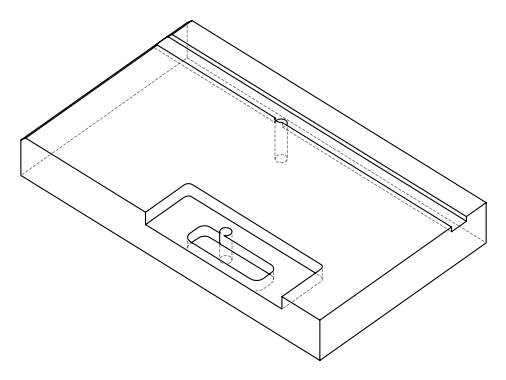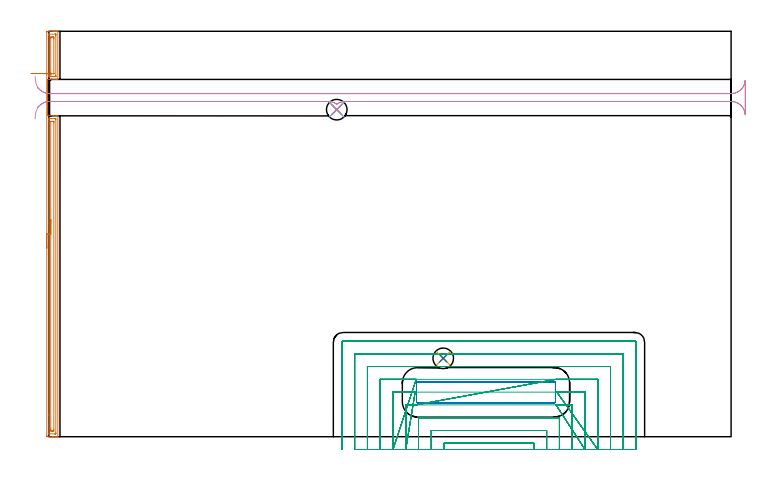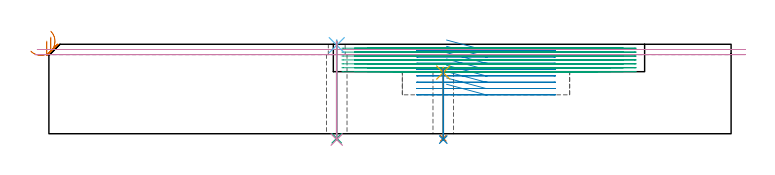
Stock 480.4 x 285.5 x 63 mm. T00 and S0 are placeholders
(PLAN: 10 operations, 8 tool changes, 68.5 min)
(1 AREA_MILL | FG_CHAMFER_SURFACE | UGT0205_001 | 6.87 min | 8685 mm3)
(2 MILL_RECTANGULAR_POCKET | POCKET_RECTANGULAR_STRAIGHT | UGT0201_104 | Follow Part, ap 5, ae 75% | 4.54 min | 142770 mm3)
(3 MILL_SLOT | SLOT_PARTIAL_RECTANGULAR | NXT0201_011 | Follow Part, ap 3, ae 75% | 51.86 min | 232748 mm3)
(4 MILL_RECTANGULAR_SLOT | SLOT_RECTANGULAR | UGT0201_104 | Follow Part, ap 5, ae 75% | 4.2 min | 88789 mm3)
(5 SPOT_DRILL | STEP1HOLE | NXT0321_9005460120000 | 0.03 min | 30 mm3)
(6 SPOT_DRILL_1 | STEP1HOLE_1 | NXT0321_9005460120000 | 0.03 min | 0 mm3)
(7 DRILL_THROUGH_HOLE_INTO_CENTER | STEP1HOLE | NXT0301_065 | 0.2 min | 2966 mm3)
(8 DRILL_TO_ENLARGE_THROUGH_HOLE | STEP1HOLE | NXT0301_106 | 0.2 min | 4127 mm3)
(9 DRILL_THROUGH_HOLE_INTO_CENTER_1 | STEP1HOLE_1 | NXT0301_065 | 0.27 min | 3856 mm3)
(10 DRILL_TO_ENLARGE_THROUGH_HOLE_1 | STEP1HOLE_1 | NXT0301_106 | 0.28 min | 5378 mm3)
(TOOL UGT0205_001 | Chamfer Mill 20 x 3 x 45 deg. | D20 FL50 Z2)
(TOOL UGT0201_104 | End Mill 20 mm | D20 FL22 Z2)
(TOOL NXT0201_011 | ENDMILL 12mm [2P460-1200-NA 1630] | D12 FL38 Z6)
(TOOL NXT0321_9005460120000 | NC Spot Drill, 142deg, 12mm, Carbide, Uncoated | D12 PA142 FL30 Z2)
(TOOL NXT0301_065 | Carbide Drill 9.4mm [860.1-0940-075A1-MM 2214] | D9.4 PA140 FL98 Z2)
(TOOL NXT0301_106 | Carbide Drill 14.5mm [860.1-1450-073A1-MM 2214] | D14.5 PA140 FL83 Z2)
(OP 1 AREA_MILL)
G17 G21 G94 G90
T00 M6
G54
G17 G0 G90 X-1.5 Y132.75 S1061 M3
G43 Z73. H0
Z65.2
G94 G1 Y132.788 Z64.328 F250.
Y132.902 Z63.464
Y133.091 Z62.612
Y133.353 Z61.78
Y133.687 Z60.974
Y134.09 Z60.2
Y134.559 Z59.464
Y135.09 Z58.772
Y135.679 Z58.129
Y136.322 Z57.54
Y137.014 Z57.009
Y137.75 Z56.54
Y138.524 Z56.137
Y139.33 Z55.803
Y140.162 Z55.541
Y141.014 Z55.352
Y141.878 Z55.238
Y142.75 Z55.2
X-1.499 Y284.875 Z55.201
X-1.497 Y285.27 Z55.202
X-1.492 Y285.49 Z55.205
X-1.109 Y285.5 Z55.589
X3.277 Z59.972
X3.804 Z60.501
X4.154 Z60.85
X4.682 Z61.378
X5.031 Z61.726
X5.732 Z62.431
X5.988 Z62.687
X6.146 Y285.498 Z62.838
X6.297 Y285.49 Z62.989
X6.3 Y285.322 Z63.
Y251.802
X6.297 Y251.61 Z62.989
X6.125 Y251.602 Z62.818
X5.947 Y251.6 Z62.647
X5.866 Z62.566
X5.47 Z62.164
X-1. Z55.7
Y251.077
X-0.999 Y250.998 Z55.698
X-1. Y250.908 Z55.7
Y226.773
X-0.999 Y226.705 Z55.698
X-1. Y226.621 Z55.7
Y226.615
Y226.1
X5.692 Z62.387
X5.909 Z62.602
X6.109 Y226.098 Z62.802
X6.297 Y226.09 Z62.989
X6.3 Y225.88 Z63.
Y0.178
X6.298 Y0.01 Z62.989
X6.146 Y0.002 Z62.838
X5.988 Y0. Z62.687
X5.732 Z62.431
X5.031 Z61.726
X3.804 Z60.501
X3.277 Z59.972
X2.664 Z59.359
X-1.109 Y0.001 Z55.589
X-1.327 Y0.004 Z55.37
X-1.492 Y0.01 Z55.205
X-1.497 Y0.23 Z55.202
X-1.499 Y0.625 Z55.201
X-1.5 Y1.024 Z55.2
Y142.75
X-0.086 Z56.614
X-0.085 Y223.198 Z56.615
X-0.082 Y223.939 Z56.618
X-0.079 Y224.092 Z56.621
X0.638 Y224.1 Z57.338
X4.146 Z60.846
X4.879 Y224.092 Z61.579
X4.885 Y223.347 Z61.585
Y223.198
Y2.562
X4.884 Y2.413 Z61.584
X4.879 Y2.042 Z61.579
X4.87 Y2.01 Z61.57
X4.803 Y2.006 Z61.503
X4.695 Y2.002 Z61.395
X4.559 Y2. Z61.259
X4.154 Z60.854
X0.646 Z57.346
X0.174 Z56.874
X-0.015 Y2.003 Z56.685
X-0.049 Y2.006 Z56.651
X-0.079 Y2.011 Z56.621
X-0.081 Y2.055 Z56.619
X-0.085 Y2.264 Z56.615
X-0.086 Y15.244 Z56.614
Y142.75
X1.328 Z58.028
X1.329 Y221.806 Z58.029
X1.331 Y221.938 Z58.031
X1.335 Y222.043 Z58.035
X1.339 Y222.091 Z58.039
X1.354 Y222.093 Z58.054
X1.523 Y222.098 Z58.223
X1.723 Y222.1 Z58.423
X2.6 Z59.3
X3.277 Y222.099 Z59.977
X3.374 Y222.098 Z60.074
X3.433 Y222.094 Z60.133
X3.46 Y222.091 Z60.16
X3.464 Y222.004 Z60.164
X3.47 Y221.608 Z60.17
X3.471 Y221.41 Z60.171
Y4.897
X3.467 Y4.201 Z60.167
X3.464 Y4.01 Z60.164
X3.277 Y4.007 Z59.977
X2.597 Y4. Z59.297
X2.4 Z59.1
X1.719 Y4.001 Z58.419
X1.523 Y4.006 Z58.223
X1.335 Y4.013 Z58.035
X1.332 Y4.201 Z58.032
X1.33 Y4.398 Z58.03
X1.329 Y5.095 Z58.029
X1.328 Y5.293 Z58.028
Y142.75
Y143.622 Z58.067
Y144.487 Z58.18
Y145.338 Z58.369
Y146.17 Z58.632
Y146.976 Z58.965
Y147.75 Z59.368
Y148.486 Z59.837
Y149.178 Z60.368
Y149.821 Z60.957
Y150.41 Z61.601
Y150.942 Z62.293
Y151.41 Z63.028
Y151.813 Z63.802
Y152.147 Z64.608
Y152.409 Z65.44
Y152.598 Z66.292
Y152.712 Z67.157
Y152.75 Z68.028
G0 Z73.
Y253.6
Z72.17
G1 X1.917 Z71.527
X2.448 Z70.835
X2.917 Z70.099
X3.32 Z69.325
X3.654 Z68.519
X3.916 Z67.687
X4.105 Z66.835
X4.219 Z65.97
X4.257 Z65.099
X4.219 Z64.227
X4.105 Z63.362
X3.916 Z62.511
X3.654 Z61.679
X3.32 Z60.873
X2.917 Z60.099
X2.448 Z59.363
X1.917 Z58.671
X1.328 Z58.028
X0.646 Z57.346
X0.209 Y253.601 Z56.909
X-0.004 Y253.603 Z56.696
X-0.057 Y253.607 Z56.643
X-0.078 Y253.61 Z56.622
X-0.08 Y253.626 Z56.62
X-0.082 Y253.698 Z56.618
X-0.085 Y254.335 Z56.615
X-0.086 Y254.483 Z56.614
X-0.085 Y282.938 Z56.615
X-0.084 Y283.087 Z56.616
X-0.079 Y283.458 Z56.621
X-0.07 Y283.49 Z56.63
X-0.003 Y283.494 Z56.697
X0.105 Y283.498 Z56.805
X0.241 Y283.5 Z56.941
X4.627 Z61.327
X4.815 Y283.496 Z61.515
X4.849 Y283.494 Z61.549
X4.879 Y283.489 Z61.579
X4.88 Y283.445 Z61.58
X4.884 Y283.237 Z61.584
X4.885 Y283.087 Z61.585
X4.886 Y282.342 Z61.586
Y254.483
X4.883 Y253.74 Z61.583
X4.88 Y253.633 Z61.58
X4.879 Y253.61 Z61.579
X4.858 Y253.607 Z61.558
X4.804 Y253.604 Z61.504
X4.588 Y253.601 Z61.288
X1.328 Y253.6 Z58.028
X1.429 Y255.603 Z58.129
X1.371 Y255.606 Z58.071
X1.344 Y255.609 Z58.044
X1.336 Y255.678 Z58.036
X1.331 Y256.073 Z58.031
X1.329 Y256.271 Z58.029
Y280.603
X1.334 Y281.299 Z58.034
X1.336 Y281.49 Z58.036
X1.523 Y281.493 Z58.223
X2.204 Y281.499 Z58.904
X2.4 Y281.5 Z59.1
X3.082 Y281.498 Z59.782
X3.277 Y281.494 Z59.977
X3.465 Y281.487 Z60.165
X3.468 Y281.299 Z60.168
X3.47 Y281.103 Z60.17
X3.471 Y280.405 Z60.171
Y280.207
Y255.875
X3.47 Y255.743 Z60.17
X3.467 Y255.638 Z60.167
X3.464 Y255.611 Z60.164
X3.46 Y255.608 Z60.16
X3.442 Y255.604 Z60.142
X3.277 Y255.601 Z59.977
X1.523 Z58.223
X1.429 Y255.603 Z58.129
X0.786 Y255.614 Z57.54
X0.094 Y255.626 Z57.008
X-0.642 Y255.639 Z56.54
X-1.416 Y255.653 Z56.137
X-2.222 Y255.667 Z55.803
X-3.054 Y255.682 Z55.541
X-3.905 Y255.697 Z55.352
X-4.77 Y255.712 Z55.238
X-5.641 Y255.727 Z55.2
X-6.513 Y255.742 Z55.239
X-7.378 Y255.758 Z55.353
X-8.229 Y255.773 Z55.541
X-9.061 Y255.787 Z55.804
X-9.867 Y255.801 Z56.138
X-10.64 Y255.815 Z56.541
X-11.376 Y255.828 Z57.009
X-12.068 Y255.84 Z57.54
X-12.711 Y255.851 Z58.13
G0 Z73.
M5
M2
(OP 2 MILL_RECTANGULAR_POCKET)
G17 G21 G94 G90
T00 M6
G54
G17 G0 G90 X279.996 Y23.8 S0 M3
G43 Z73. H0
Z66.
G94 G1 X307.8 Z58.55 F250.
X355.8 F500.
G3 X356.7 Y24.7 R0.9
G1 Y37.8
G3 X355.8 Y38.7 R0.9
G1 X259.8
G3 X258.9 Y37.8 R0.9
G1 Y24.7
G3 X259.8 Y23.8 R0.9
G1 X307.8
X308.8
G0 X279.996 Z61.55
G1 X307.8 Z54.1 F250.
X355.8 F500.
G3 X356.7 Y24.7 R0.9
G1 Y37.8
G3 X355.8 Y38.7 R0.9
G1 X259.8
G3 X258.9 Y37.8 R0.9
G1 Y24.7
G3 X259.8 Y23.8 R0.9
G1 X307.8
X308.8
G0 X279.996 Z57.1
G1 X307.8 Z49.65 F250.
X355.8 F500.
G3 X356.7 Y24.7 R0.9
G1 Y37.8
G3 X355.8 Y38.7 R0.9
G1 X259.8
G3 X258.9 Y37.8 R0.9
G1 Y24.7
G3 X259.8 Y23.8 R0.9
G1 X307.8
X308.8
G0 X279.996 Z52.65
G1 X307.8 Z45.2 F250.
X355.8 F500.
G3 X356.7 Y24.7 R0.9
G1 Y37.8
G3 X355.8 Y38.7 R0.9
G1 X259.8
G3 X258.9 Y37.8 R0.9
G1 Y24.7
G3 X259.8 Y23.8 R0.9
G1 X307.8
X308.8
G0 X279.996 Z48.2
G1 X307.8 Z40.75 F250.
X355.8 F500.
G3 X356.7 Y24.7 R0.9
G1 Y37.8
G3 X355.8 Y38.7 R0.9
G1 X259.8
G3 X258.9 Y37.8 R0.9
G1 Y24.7
G3 X259.8 Y23.8 R0.9
G1 X307.8
X308.8
G0 X279.996 Z43.75
G1 X307.8 Z36.3 F250.
X355.8 F500.
G3 X356.7 Y24.7 R0.9
G1 Y37.8
G3 X355.8 Y38.7 R0.9
G1 X259.8
G3 X258.9 Y37.8 R0.9
G1 Y24.7
G3 X259.8 Y23.8 R0.9
G1 X307.8
X308.8
G0 X279.996 Z39.3
G1 X307.8 Z31.85 F250.
X355.8 F500.
G3 X356.7 Y24.7 R0.9
G1 Y37.8
G3 X355.8 Y38.7 R0.9
G1 X259.8
G3 X258.9 Y37.8 R0.9
G1 Y24.7
G3 X259.8 Y23.8 R0.9
G1 X307.8
X308.8
G0 X279.996 Z34.85
G1 X307.8 Z27.4 F250.
X355.8 F500.
G3 X356.7 Y24.7 R0.9
G1 Y37.8
G3 X355.8 Y38.7 R0.9
G1 X259.8
G3 X258.9 Y37.8 R0.9
G1 Y24.7
G3 X259.8 Y23.8 R0.9
G1 X307.8
X308.8
G0 Z73.
M5
M2
(OP 3 MILL_SLOT)
G17 G21 G94 G90
T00 M6
G54
G17 G0 G90 X341.5 Y-9. S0 M3
G43 Z73. H1
Z60.243
G94 G1 Y-6. F250.
Y-4.6 F500.
X278.3
Y-6.
Y-9. F250.
X350.5
Y-6.
Y4.4 F500.
X269.3
Y-6.
Y-9. F250.
X359.5
Y-6.
Y13.4 F500.
X260.3
Y-6.
Y-9. F250.
X368.5
Y-6.
Y22.4 F500.
X251.3
Y-6.
Y-9. F250.
X377.5
Y-6.
Y31.4 F500.
X242.3
Y-6.
Y-9. F250.
X386.5
Y-6.
Y40.4 F500.
X233.3
Y-6.
Y-9. F250.
X395.5
Y-6.
Y49.4 F500.
X224.3
Y-6.
Y-9. F250.
X404.5
Y-6.
Y58.4 F500.
X215.3
Y-6.
Y-9. F250.
X413.5
Y-6.
Y66.5 F500.
G3 X412.6 Y67.4 R0.9
G1 X207.2
G3 X206.3 Y66.5 R0.9
G1 Y-6.
Y-9. F250.
G0 X341.5 Z57.486
G1 Y-6.
Y-4.6 F500.
X278.3
Y-6.
Y-9. F250.
X350.5
Y-6.
Y4.4 F500.
X269.3
Y-6.
Y-9. F250.
X359.5
Y-6.
Y13.4 F500.
X260.3
Y-6.
Y-9. F250.
X368.5
Y-6.
Y22.4 F500.
X360.128
X357.128 F250.
X377.5 Y-9. F500.
Y-6. F250.
Y31.4 F500.
X360.7
X357.7 F250.
X386.5 Y-9. F500.
Y-6. F250.
Y40.4 F500.
X359.962
X356.962 F250.
X258.472 Y22.4 F500.
X255.472 F250.
X251.3 F500.
Y-6.
Y-9. F250.
X257.9 Y31.4 F500.
X254.9 F250.
X242.3 F500.
Y-6.
Y-9. F250.
X258.64 Y40.4 F500.
X255.64 F250.
X233.3 F500.
Y-6.
Y-9. F250.
X395.5
Y-6.
Y49.4 F500.
X224.3
Y-6.
Y-9. F250.
X404.5
Y-6.
Y58.4 F500.
X215.3
Y-6.
Y-9. F250.
X413.5
Y-6.
Y66.5 F500.
G3 X412.6 Y67.4 R0.9
G1 X207.2
G3 X206.3 Y66.5 R0.9
G1 Y-6.
Y-9. F250.
G0 X341.5 Z54.729
G1 Y-6.
Y-4.6 F500.
X278.3
Y-6.
Y-9. F250.
X350.5
Y-6.
Y4.4 F500.
X269.3
Y-6.
Y-9. F250.
X359.5
Y-6.
Y13.4 F500.
X260.3
Y-6.
Y-9. F250.
X368.5
Y-6.
Y22.4 F500.
X360.128
X357.128 F250.
X377.5 Y-9. F500.
Y-6. F250.
Y31.4 F500.
X360.7
X357.7 F250.
X386.5 Y-9. F500.
Y-6. F250.
Y40.4 F500.
X359.962
X356.962 F250.
X258.472 Y22.4 F500.
X255.472 F250.
X251.3 F500.
Y-6.
Y-9. F250.
X257.9 Y31.4 F500.
X254.9 F250.
X242.3 F500.
Y-6.
Y-9. F250.
X258.64 Y40.4 F500.
X255.64 F250.
X233.3 F500.
Y-6.
Y-9. F250.
X395.5
Y-6.
Y49.4 F500.
X224.3
Y-6.
Y-9. F250.
X404.5
Y-6.
Y58.4 F500.
X215.3
Y-6.
Y-9. F250.
X413.5
Y-6.
Y66.5 F500.
G3 X412.6 Y67.4 R0.9
G1 X207.2
G3 X206.3 Y66.5 R0.9
G1 Y-6.
Y-9. F250.
G0 X341.5 Z51.971
G1 Y-6.
Y-4.6 F500.
X278.3
Y-6.
Y-9. F250.
X350.5
Y-6.
Y4.4 F500.
X269.3
Y-6.
Y-9. F250.
X359.5
Y-6.
Y13.4 F500.
X260.3
Y-6.
Y-9. F250.
X368.5
Y-6.
Y22.4 F500.
X360.128
X357.128 F250.
X377.5 Y-9. F500.
Y-6. F250.
Y31.4 F500.
X360.7
X357.7 F250.
X386.5 Y-9. F500.
Y-6. F250.
Y40.4 F500.
X359.962
X356.962 F250.
X258.472 Y22.4 F500.
X255.472 F250.
X251.3 F500.
Y-6.
Y-9. F250.
X257.9 Y31.4 F500.
X254.9 F250.
X242.3 F500.
Y-6.
Y-9. F250.
X258.64 Y40.4 F500.
X255.64 F250.
X233.3 F500.
Y-6.
Y-9. F250.
X395.5
Y-6.
Y49.4 F500.
X224.3
Y-6.
Y-9. F250.
X404.5
Y-6.
Y58.4 F500.
X215.3
Y-6.
Y-9. F250.
X413.5
Y-6.
Y66.5 F500.
G3 X412.6 Y67.4 R0.9
G1 X207.2
G3 X206.3 Y66.5 R0.9
G1 Y-6.
Y-9. F250.
G0 X341.5 Z49.214
G1 Y-6.
Y-4.6 F500.
X278.3
Y-6.
Y-9. F250.
X350.5
Y-6.
Y4.4 F500.
X269.3
Y-6.
Y-9. F250.
X359.5
Y-6.
Y13.4 F500.
X260.3
Y-6.
Y-9. F250.
X368.5
Y-6.
Y22.4 F500.
X360.128
X357.128 F250.
X377.5 Y-9. F500.
Y-6. F250.
Y31.4 F500.
X360.7
X357.7 F250.
X386.5 Y-9. F500.
Y-6. F250.
Y40.4 F500.
X359.962
X356.962 F250.
X258.472 Y22.4 F500.
X255.472 F250.
X251.3 F500.
Y-6.
Y-9. F250.
X257.9 Y31.4 F500.
X254.9 F250.
X242.3 F500.
Y-6.
Y-9. F250.
X258.64 Y40.4 F500.
X255.64 F250.
X233.3 F500.
Y-6.
Y-9. F250.
X395.5
Y-6.
Y49.4 F500.
X224.3
Y-6.
Y-9. F250.
X404.5
Y-6.
Y58.4 F500.
X215.3
Y-6.
Y-9. F250.
X413.5
Y-6.
Y66.5 F500.
G3 X412.6 Y67.4 R0.9
G1 X207.2
G3 X206.3 Y66.5 R0.9
G1 Y-6.
Y-9. F250.
G0 X341.5 Z46.457
G1 Y-6.
Y-4.6 F500.
X278.3
Y-6.
Y-9. F250.
X350.5
Y-6.
Y4.4 F500.
X269.3
Y-6.
Y-9. F250.
X359.5
Y-6.
Y13.4 F500.
X260.3
Y-6.
Y-9. F250.
X368.5
Y-6.
Y22.4 F500.
X360.128
X357.128 F250.
X377.5 Y-9. F500.
Y-6. F250.
Y31.4 F500.
X360.7
X357.7 F250.
X386.5 Y-9. F500.
Y-6. F250.
Y40.4 F500.
X359.962
X356.962 F250.
X258.472 Y22.4 F500.
X255.472 F250.
X251.3 F500.
Y-6.
Y-9. F250.
X257.9 Y31.4 F500.
X254.9 F250.
X242.3 F500.
Y-6.
Y-9. F250.
X258.64 Y40.4 F500.
X255.64 F250.
X233.3 F500.
Y-6.
Y-9. F250.
X395.5
Y-6.
Y49.4 F500.
X224.3
Y-6.
Y-9. F250.
X404.5
Y-6.
Y58.4 F500.
X215.3
Y-6.
Y-9. F250.
X413.5
Y-6.
Y66.5 F500.
G3 X412.6 Y67.4 R0.9
G1 X207.2
G3 X206.3 Y66.5 R0.9
G1 Y-6.
Y-9. F250.
G0 X341.5 Z43.7
G1 Y-6.
Y-4.6 F500.
X278.3
Y-6.
Y-9. F250.
X350.5
Y-6.
Y4.4 F500.
X269.3
Y-6.
Y-9. F250.
X359.5
Y-6.
Y13.4 F500.
X260.3
Y-6.
Y-9. F250.
X368.5
Y-6.
Y22.4 F500.
X360.128
X357.128 F250.
X377.5 Y-9. F500.
Y-6. F250.
Y31.4 F500.
X360.7
X357.7 F250.
X386.5 Y-9. F500.
Y-6. F250.
Y40.4 F500.
X359.962
X356.962 F250.
X258.472 Y22.4 F500.
X255.472 F250.
X251.3 F500.
Y-6.
Y-9. F250.
X257.9 Y31.4 F500.
X254.9 F250.
X242.3 F500.
Y-6.
Y-9. F250.
X258.64 Y40.4 F500.
X255.64 F250.
X233.3 F500.
Y-6.
Y-9. F250.
X395.5
Y-6.
Y49.4 F500.
X224.3
Y-6.
Y-9. F250.
X404.5
Y-6.
Y58.4 F500.
X215.3
Y-6.
Y-9. F250.
X413.5
Y-6.
Y66.5 F500.
G3 X412.6 Y67.4 R0.9
G1 X207.2
G3 X206.3 Y66.5 R0.9
G1 Y-6.
Y-9. F250.
G0 Z73.
M5
M2
(OP 4 MILL_RECTANGULAR_SLOT)
G17 G21 G94 G90
T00 M6
G54
G17 G0 G90 X-8.168 Y231.92 S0 M3
G43 Z73. H0
Z59.35
G94 G1 X-5.85 Y233.825 F250.
G2 X0.5 Y236.1 R10. F500.
G1 X196.79
G2 X202.7 Y234.167 R10.
X208.61 Y236.1 R10.
G1 X480.4
G2 X490.37 Y226.874 R10.
G1 X490.4
Y250.826
X490.37
G2 X480.4 Y241.6 R10.
G1 X0.5
G2 X-5.85 Y243.875 R10.
G1 X-8.168 Y245.78 F250.
G0 Z73.
X-9.705 Y223.896
Z55.7
G1 X-9.469 Y226.887
G2 X0.5 Y236.1 R10. F500.
G1 X196.79
G2 X202.7 Y234.167 R10.
X208.61 Y236.1 R10.
G1 X480.4
G2 X490.37 Y226.874 R10.
G1 X490.4
Y250.826
X490.37
G2 X480.4 Y241.6 R10.
G1 X0.5
G2 X-9.469 Y250.813 R10.
G1 X-9.705 Y253.804 F250.
G0 Z73.
M5
M2
(OP 5 SPOT_DRILL)
G17 G21 G94 G90
T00 M6
G54
G17 G0 G90 X277.7 Y55.2 S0 M3
G43 Z73. H0
G94 G81 G98 Z43.076 F250. R46.7
G80
M5
M2
(OP 6 SPOT_DRILL_1)
G17 G21 G94 G90
T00 M6
G54
G17 G0 G90 X202.7 Y230.3 S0 M3
G43 Z73. H0
G94 G81 G98 Z62.376 F250. R66.
G80
M5
M2
(OP 7 DRILL_THROUGH_HOLE_INTO_CENTER)
G17 G21 G94 G90
T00 M6
G54
G17 G0 G90 X277.7 Y55.2 S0 M3
G43 Z73. H1
G94 G73 G98 Z-3.211 F250. Q9.382 R45.7
G80
M5
M2
(OP 8 DRILL_TO_ENLARGE_THROUGH_HOLE)
G17 G21 G94 G90
T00 M6
G54
G17 G0 G90 X277.7 Y55.2 S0 M3
G43 Z73. H1
G94 G73 G98 Z-4.139 F250. Q11.96 R45.7
G80
M5
M2
(OP 9 DRILL_THROUGH_HOLE_INTO_CENTER_1)
G17 G21 G94 G90
T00 M6
G54
G17 G0 G90 X202.7 Y230.3 S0 M3
G43 Z73. H1
G94 G73 G98 Z-3.211 F250. Q8.276 R65.
G80
M5
M2
(OP 10 DRILL_TO_ENLARGE_THROUGH_HOLE_1)
G17 G21 G94 G90
T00 M6
G54
G17 G0 G90 X202.7 Y230.3 S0 M3
G43 Z73. H1
G94 G73 G98 Z-4.139 F250. Q13.428 R65.
G80
M5
M2
